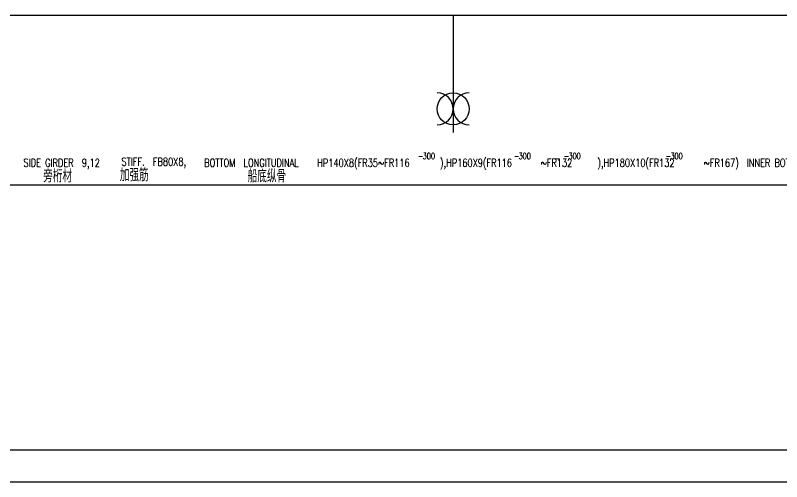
# Model space of a CAD drawing. Extents: x 373818 to 564480, y 322172 to 634257.
# Drawn here: x 476164 to 500109, y 399899 to 414482 of the extents above; entities that cross this region are included whole.
import ezdxf

# ---------------------------------------------------------------- set-up
doc = ezdxf.new("R2010")
doc.units = 0
doc.header["$LTSCALE"] = 40
doc.header["$MEASUREMENT"] = 0
doc.layers.get('0').update_dxf_attribs({"linetype": 'CONTINUOUS'})
doc.layers.add('BT_ENG', color=7, linetype='CONTINUOUS')
doc.layers.add('Y-CON', color=2, linetype='CONTINUOUS')
doc.styles.add('ROMANS', font='romans.shx', dxfattribs={"width": 0.75, "height": 250, "bigfont": 'hzdx.shx'})

msp = doc.modelspace()

# ---------------------------------------------------------------- linework, layer by layer
for p, q in [((489845.91, 414481.75), (489845.91, 410821.36)), ((431096.41, 409182.08), (557828.41, 409182.08))]:
    msp.add_line(p, q)
at = {"color": 2}
msp.add_line((417692.4, 400899.4), (562792.4, 400899.4), dxfattribs=at)
msp.add_circle((489845.91, 411555.32), 500)
for centre, start, end in [((489345.91, 411555.32), 270, 90), ((490345.91, 411555.32), 90, 270)]:
    msp.add_arc(centre, 500, start, end)
at = {"layer": 'BT_ENG'}
msp.add_line((415192.4, 399899.4), (563792.4, 399899.4), dxfattribs=at)
at = {"layer": 'Y-CON'}
for p, q in [((474596.41, 414481.75), (477998.81, 414481.75)), ((477998.81, 414481.75), (513496.41, 414484.35))]:
    msp.add_line(p, q, dxfattribs=at)

# ---------------------------------------------------------------- texts
at = {"style": 'ROMANS', "width": 0.75}
for s, height, p in [('300', 200, (488892.53, 409982.03)), ('300', 200, (491887.98, 409982.03)), ('300', 200, (493446.95, 409982.03)), ('300', 200, (496631.7, 409982.03)), ('SIDE GIRDER  9,12  ', 250, (476419.28, 409745.79)), ('STIFF.  FB80X8,', 250, (479482.3, 409780.17)), ('BOTTOM  LONGITUDINAL ', 250, (482067.77, 409745.79)), ('HP140X8(FR35~FR116     ),HP160X9(FR116     ~FR132     ),HP180X10(FR132     ~FR167)', 250, (485598.48, 409744.34)), ('-', 200, (488747.35, 409984.77)), ('-', 200, (491742.79, 409984.77)), ('-', 250, (492981.88, 409887)), ('-', 200, (493301.76, 409984.77)), ('-', 200, (496486.51, 409984.77)), ('INNER BOTTOM LONGITUDINAL', 250, (499015.64, 409745.79)), ('加强筋', 400, (479429.17, 409289.31)), ('旁桁材', 400, (477036.82, 409254.93)), ('船底纵骨', 400, (483425.32, 409254.93))]:
    msp.add_text(s, height=height, dxfattribs=at).set_placement(p)

doc.saveas('drawing.dxf')
